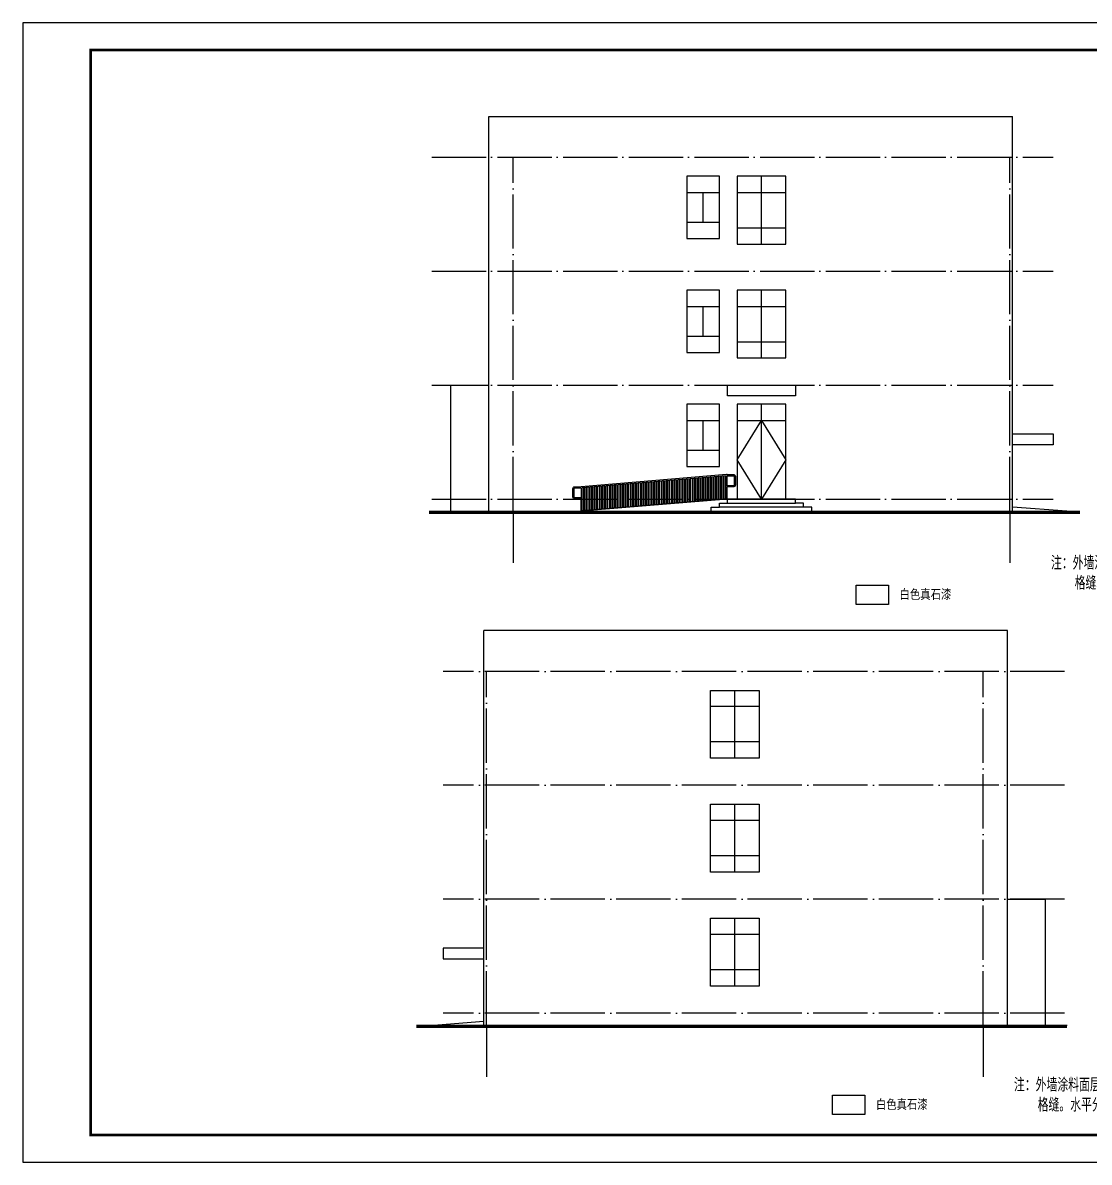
# Model space of a CAD drawing. Extents: x -695846 to 822170, y -413475 to 397179.
# Drawn here: x -457254 to -417949, y 38315 to 80315 of the extents above; entities that cross this region are included whole.
import ezdxf

# ---------------------------------------------------------------- set-up
doc = ezdxf.new("R2010")
doc.units = 0
doc.header["$LTSCALE"] = 1000
doc.header["$MEASUREMENT"] = 0
doc.linetypes.add('DOTE', pattern=[2.42, 2, -0.2, 0.02, -0.2])
for name, color, linetype in [('AXIS', 3, 'Continuous'), ('BALCONY', 6, 'Continuous'), ('DOTE', 1, 'DOTE'), ('PUB_TEXT', 7, 'Continuous'), ('T-图框-175', 175, 'Continuous'), ('WINDOW', 4, 'Continuous')]:
    doc.layers.add(name, color=color, linetype=linetype)
doc.styles.add('-黑体', font='simhei.ttf', dxfattribs={"width": 0.8})
doc.styles.add('_HZTXT', font='txt.shx', dxfattribs={"width": 0.8, "bigfont": 'HZTXT.shx'})

msp = doc.modelspace()

# ---------------------------------------------------------------- hatches: boundary and pattern name
h = msp.add_hatch()
h.set_pattern_fill('ANSI32', color=8, scale=20, angle=225)
h.set_pattern_definition([(270, (-349104.29, -14691.26), (95.25, -1e-14), []), (270, (-349136.04, -14723.01), (95.25, -1e-14), [])])
h.paths.add_polyline_path([(-431330, 63619), (-436638, 63176), (-436638, 62323), (-431330, 62766)])

# ---------------------------------------------------------------- linework, layer by layer
for p, q in [((-440078, 62310), (-440078, 76860)), ((-440078, 76860), (-420778, 76860)), ((-420778, 62310), (-420778, 76860)), ((-441478, 62310), (-441478, 66960)), ((-442278, 62310), (-418294, 62310)), ((-440263, 43358), (-440263, 57908)), ((-420963, 57908), (-440263, 57908)), ((-420963, 43358), (-420963, 57908)), ((-419563, 43358), (-419563, 48008)), ((-418763, 43358), (-442747, 43358))]:
    msp.add_line(p, q)
for points in [[(-441478, 66960), (-440078, 66960)], [(-431290, 63660), (-431315, 63660), (-436678, 63213)], [(-431330, 63619), (-436638, 63176)], [(-431330, 62766), (-431330, 63619)], [(-431290, 63250), (-431290, 63620)], [(-436638, 62323), (-436638, 63176)], [(-431290, 62759), (-431290, 63210)], [(-431290, 62769), (-436678, 62320)], [(-436678, 62310), (-436678, 62763)], [(-428178, 62310), (-428178, 62460), (-428478, 62460), (-428478, 62610), (-428778, 62610), (-428778, 62760), (-431278, 62760), (-436678, 62310)], [(-431878, 62310), (-431878, 62460), (-431578, 62460), (-431578, 62610), (-431278, 62610), (-431278, 62759)], [(-431278, 62610), (-428778, 62610)], [(-428478, 62460), (-431578, 62460)], [(-418778, 62310), (-420778, 62460)], [(-420963, 48008), (-419563, 48008)], [(-442263, 43358), (-440263, 43508)]]:
    msp.add_lwpolyline(points)
for points in [[(-431278, 66960), (-428778, 66960), (-428778, 66560), (-431278, 66560)], [(-420778, 65160), (-419278, 65160), (-419278, 64760), (-420778, 64760)], [(-426540, 59589), (-425346, 59589), (-425346, 58868), (-426540, 58868)], [(-440263, 46208), (-441763, 46208), (-441763, 45808), (-440263, 45808)], [(-427409, 40789), (-426215, 40789), (-426215, 40069), (-427409, 40069)]]:
    msp.add_lwpolyline(points, close=True)
at = {"color": 8}
msp.add_lwpolyline([(-430028, 65660), (-429128, 64210), (-430028, 62760), (-430928, 64210), (-430028, 65660)], dxfattribs=at)
for points in [[(-431290, 63660), (-431050, 63660, -0.414214), (-430990, 63600), (-430990, 63270, -0.413709), (-431050, 63210), (-431290, 63210)], [(-431290, 63620), (-431050, 63620, -0.414214), (-431030, 63600), (-431030, 63270, -0.413709), (-431050, 63250), (-431290, 63250)], [(-436678, 62763), (-436918, 62763, -0.414214), (-436978, 62823), (-436978, 63153, -0.414214), (-436918, 63213), (-436678, 63213)]]:
    msp.add_lwpolyline(points, format="xyb")
msp.add_lwpolyline([(-436678, 62803), (-436918, 62803, -0.414214), (-436938, 62823), (-436938, 63153, -0.414214), (-436918, 63173), (-436678, 63173)], format="xyb", close=True)
at = {"const_width": 100}
for points in [[(-442278, 62260), (-418294, 62260)], [(-418763, 43308), (-442747, 43308)]]:
    msp.add_lwpolyline(points, dxfattribs=at)
at = {"layer": 'AXIS'}
for p, q in [((-439178, 62310), (-439178, 60410)), ((-420878, 62310), (-420878, 60410)), ((-440163, 43358), (-440163, 41458)), ((-421863, 43358), (-421863, 41458))]:
    msp.add_line(p, q, dxfattribs=at)
at = {"layer": 'DOTE'}
for p, q in [((-442178, 75360), (-419278, 75360)), ((-439178, 62310), (-439178, 75360)), ((-420878, 62310), (-420878, 75360)), ((-442178, 71160), (-419278, 71160)), ((-442178, 66960), (-419278, 66960)), ((-442178, 62760), (-419278, 62760)), ((-418863, 56408), (-441763, 56408)), ((-440163, 43358), (-440163, 56408)), ((-421863, 43358), (-421863, 56408)), ((-418863, 52208), (-441763, 52208)), ((-418863, 48008), (-441763, 48008)), ((-418863, 43808), (-441763, 43808))]:
    msp.add_line(p, q, dxfattribs=at)
at = {"layer": 'T-图框-175'}
msp.add_lwpolyline([(-457254, 38315), (-397854, 38315), (-397854, 80315), (-457254, 80315)], close=True, dxfattribs=at)
at = {"layer": 'T-图框-175', "const_width": 100}
msp.add_lwpolyline([(-454754, 39315), (-398854, 39315), (-398854, 79315), (-454754, 79315)], close=True, dxfattribs=at)
at = {"layer": 'WINDOW'}
for points in [[(-432778, 72360), (-431578, 72360), (-431578, 74660), (-432778, 74660)], [(-430928, 72160), (-429128, 72160), (-429128, 74660), (-430928, 74660)], [(-432778, 68160), (-431578, 68160), (-431578, 70460), (-432778, 70460)], [(-430928, 67960), (-429128, 67960), (-429128, 70460), (-430928, 70460)], [(-432778, 63960), (-431578, 63960), (-431578, 66260), (-432778, 66260)], [(-430928, 62760), (-429128, 62760), (-429128, 66260), (-430928, 66260)], [(-430113, 53208), (-431913, 53208), (-431913, 55708), (-430113, 55708)], [(-430113, 49008), (-431913, 49008), (-431913, 51508), (-430113, 51508)], [(-430113, 44808), (-431913, 44808), (-431913, 47308), (-430113, 47308)]]:
    msp.add_lwpolyline(points, close=True, dxfattribs=at)
for points in [[(-430028, 72160), (-430028, 74660)], [(-432778, 74060), (-431578, 74060)], [(-432178, 72960), (-432178, 74060)], [(-430928, 74060), (-429128, 74060)], [(-432778, 72960), (-431578, 72960)], [(-430928, 72760), (-429128, 72760)], [(-430028, 67960), (-430028, 70460)], [(-432778, 69860), (-431578, 69860)], [(-432178, 68760), (-432178, 69860)], [(-430928, 69860), (-429128, 69860)], [(-432778, 68760), (-431578, 68760)], [(-430928, 68560), (-429128, 68560)], [(-430028, 62760), (-430028, 66260)], [(-432778, 65660), (-431578, 65660)], [(-432178, 64560), (-432178, 65660)], [(-430928, 65660), (-429128, 65660)], [(-432778, 64560), (-431578, 64560)], [(-431013, 53208), (-431013, 55708)], [(-430113, 55108), (-431913, 55108)], [(-430113, 53808), (-431913, 53808)], [(-431013, 49008), (-431013, 51508)], [(-430113, 50908), (-431913, 50908)], [(-430113, 49608), (-431913, 49608)], [(-431013, 44808), (-431013, 47308)], [(-430113, 46708), (-431913, 46708)], [(-430113, 45408), (-431913, 45408)]]:
    msp.add_lwpolyline(points, dxfattribs=at)

# ---------------------------------------------------------------- texts
at = {"layer": 'BALCONY', "color": 3, "style": '_HZTXT', "width": 0.8}
for s, p in [('注：外墙涂料面层施工时应根据立面分格效果要求，合理留设外墙分', (-419358, 60156)), ('格缝。水平分格缝间距不宜超过1~1.5m、宜设置在门窗洞口边。', (-418486, 59416)), ('注：外墙涂料面层施工时应根据立面分格效果要求，合理留设外墙分', (-420722, 40917)), ('格缝。水平分格缝间距不宜超过1~1.5m、宜设置在门窗洞口边。', (-419850, 40177))]:
    msp.add_text(s, height=500, dxfattribs=at).set_placement(p)
at = {"layer": 'PUB_TEXT', "style": '-黑体', "width": 0.8}
for p in [(-424941, 59075), (-425811, 40276)]:
    msp.add_text('白色真石漆', height=350, dxfattribs=at).set_placement(p)

doc.saveas('drawing.dxf')
